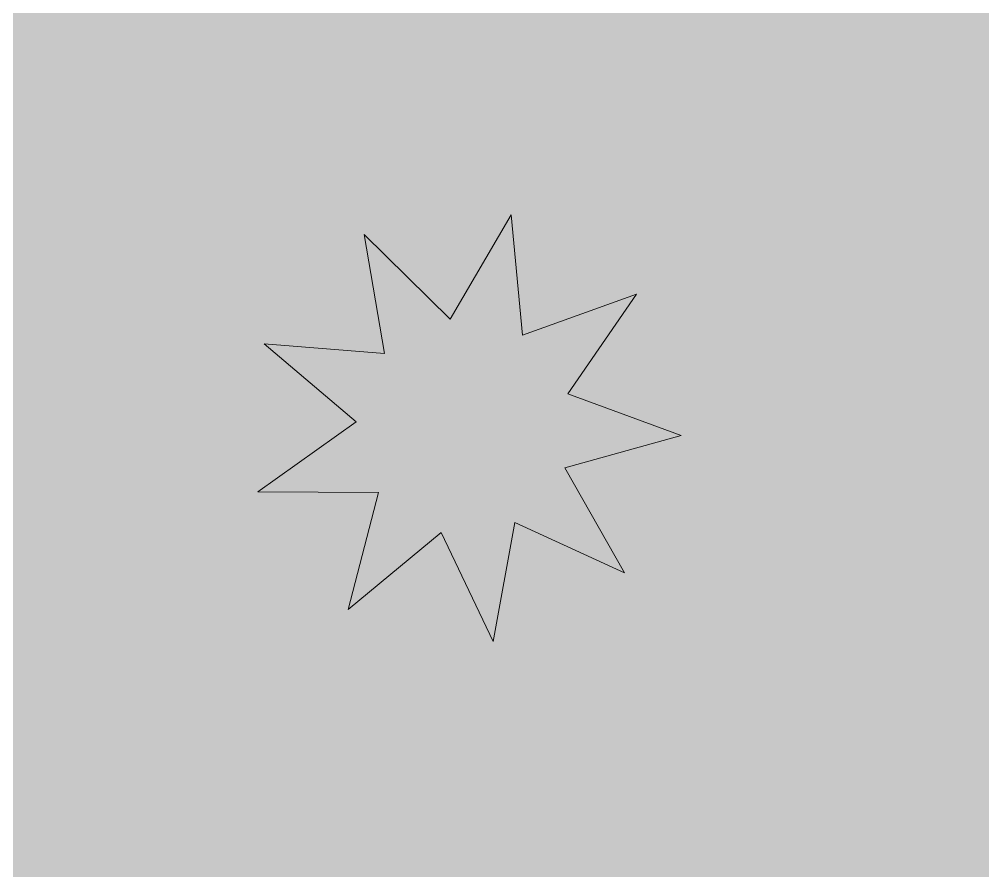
# Model space of a CAD drawing. Header units: millimetres. Extents: x 22 to 606, y -841 to -12.
# Drawn here: x 111.035 to 115.186, y -553.623 to -549.952 of the extents above; entities that cross this region are included whole.
import ezdxf

# ---------------------------------------------------------------- set-up
doc = ezdxf.new("R2010")
doc.units = ezdxf.units.MM
doc.header["$MEASUREMENT"] = 0
doc.layers.add('engraving', color=7, linetype='Continuous')
doc.layers.add('Layer 1', color=7, linetype='Continuous')

# ---------------------------------------------------------------- blocks, each defined once
blk = doc.blocks.new('block 13')
at = {"layer": 'engraving'}
h = blk.add_hatch(color=1, dxfattribs=at)
h.dxf.hatch_style = 2
h.paths.add_polyline_path([(113.0767, -552.6341), (112.8529, -552.1641), (112.4525, -552.4966), (112.5831, -551.9927), (112.0626, -551.9901), (112.4866, -551.6881), (112.0896, -551.3514), (112.6085, -551.3926), (112.5207, -550.8795), (112.8918, -551.2446), (113.1544, -550.7952), (113.2039, -551.3134), (113.694, -551.1379), (113.3988, -551.5666), (113.8871, -551.7472), (113.3853, -551.886), (113.6433, -552.3381), (113.1698, -552.1219)])
at = {"layer": 'engraving', "lineweight": 0}
blk.add_lwpolyline([(113.0767, -552.6341), (112.8529, -552.1641), (112.4525, -552.4966), (112.5831, -551.9927), (112.0626, -551.9901), (112.4866, -551.6881), (112.0896, -551.3514), (112.6085, -551.3926), (112.5207, -550.8795), (112.8918, -551.2446), (113.1544, -550.7952), (113.2039, -551.3134), (113.694, -551.1379), (113.3988, -551.5666), (113.8871, -551.7472), (113.3853, -551.886), (113.6433, -552.3381), (113.1698, -552.1219), (113.0767, -552.6341)], dxfattribs=at)

msp = doc.modelspace()

# ---------------------------------------------------------------- hatches: boundary and pattern name
at = {"layer": 'Layer 1'}
h = msp.add_hatch(color=2, dxfattribs=at)
h.dxf.hatch_style = 2
edge = h.paths.add_edge_path()
edge.add_spline(control_points=[(127.8258, -526.67), (128.8719, -525.7267), (129.5344, -524.3657), (129.5344, -522.8495), (129.5344, -520.0096), (127.2238, -517.6991), (124.3836, -517.6991), (121.5435, -517.6991), (119.2329, -520.0096), (119.2329, -522.8495), (119.2329, -524.3657), (119.8954, -525.7267), (120.9415, -526.67), (112.9252, -528.2692), (106.8837, -535.3431), (106.8837, -543.8296), (106.8837, -553.4946), (124.3836, -574.762), (124.3836, -574.762), (124.3836, -574.762), (141.8837, -553.4946), (141.8837, -543.8296), (141.8837, -535.3431), (135.8421, -528.2692), (127.8258, -526.67)], knot_values=[0, 0, 0, 0, 1, 1, 1, 2, 2, 2, 3, 3, 3, 4, 4, 4, 5, 5, 5, 6, 6, 6, 7, 7, 7, 8, 8, 8, 8], degree=3, periodic=1)
edge = h.paths.add_edge_path()
edge.add_spline(control_points=[(124.3836, -519.699), (126.121, -519.699), (127.5342, -521.1124), (127.5342, -522.8495), (127.5342, -524.5867), (126.121, -526.0001), (124.3836, -526.0001), (122.6463, -526.0001), (121.2331, -524.5867), (121.2331, -522.8495), (121.2331, -521.1124), (122.6463, -519.699), (124.3836, -519.699)], knot_values=[0, 0, 0, 0, 1, 1, 1, 2, 2, 2, 3, 3, 3, 4, 4, 4, 4], degree=3, periodic=1)

# ---------------------------------------------------------------- linework, layer by layer
at = {"layer": 'Layer 1', "lineweight": 0}
msp.add_open_spline([(127.8258, -526.67), (128.8719, -525.7267), (129.5344, -524.3657), (129.5344, -522.8495), (129.5344, -520.0096), (127.2238, -517.6991), (124.3836, -517.6991), (121.5435, -517.6991), (119.2329, -520.0096), (119.2329, -522.8495), (119.2329, -524.3657), (119.8954, -525.7267), (120.9415, -526.67), (112.9252, -528.2692), (106.8837, -535.3431), (106.8837, -543.8296), (106.8837, -553.4946), (124.3836, -574.762), (124.3836, -574.762), (124.3836, -574.762), (141.8837, -553.4946), (141.8837, -543.8296), (141.8837, -535.3431), (135.8421, -528.2692), (127.8258, -526.67)], degree=3, knots=[0, 0, 0, 0, 1, 1, 1, 2, 2, 2, 3, 3, 3, 4, 4, 4, 5, 5, 5, 6, 6, 6, 7, 7, 7, 8, 8, 8, 8], dxfattribs=at)

# ---------------------------------------------------------------- block references
at = {"layer": 'engraving'}
msp.add_blockref('block 13', (0, 0), dxfattribs=at)

doc.saveas('drawing.dxf')
